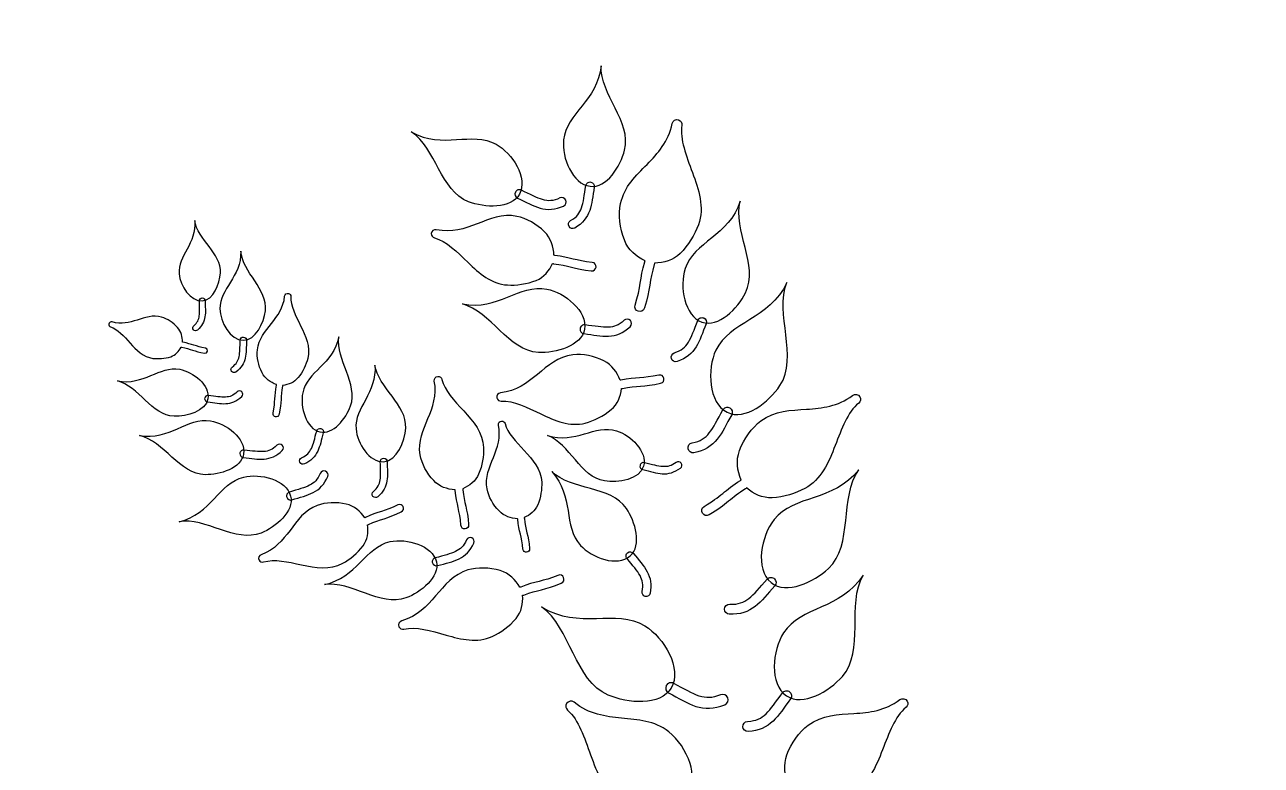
# Model space of a CAD drawing. Extents: x 5.1 to 86.3, y 5.1 to 86.3.
# Drawn here: x 14.24 to 26.7, y 58.36 to 65.82 of the extents above; entities that cross this region are included whole.
import ezdxf

# ---------------------------------------------------------------- set-up
doc = ezdxf.new("R2010")
doc.units = 0
doc.layers.add('View004', color=7, linetype='CONTINUOUS')

msp = doc.modelspace()

# ---------------------------------------------------------------- linework, layer by layer
at = {"layer": 'View004', "color": 1}
for p, q in [((20.827509, 64.865528), (20.827485, 64.865543)), ((19.942528, 64.238734), (19.942528, 64.238734)), ((19.182179, 64.136517), (19.182179, 64.136517)), ((19.223029, 64.117423), (19.223029, 64.117423)), ((19.934859, 64.195659), (19.934859, 64.195659)), ((18.333938, 63.71967), (18.333964, 63.719709)), ((16.894413, 63.116419), (16.8944, 63.116404)), ((16.025127, 63.070506), (16.025127, 63.070506)), ((16.025401, 63.041372), (16.025401, 63.041372)), ((21.063118, 62.826889), (21.063118, 62.826889)), ((21.080606, 62.869319), (21.080606, 62.869319)), ((15.084177, 62.807506), (15.084215, 62.807487)), ((19.834075, 62.761029), (19.834075, 62.761029)), ((19.878846, 62.755659), (19.878846, 62.755659)), ((16.439891, 62.644394), (16.439891, 62.644394)), ((16.441658, 62.67652), (16.441658, 62.67652)), ((18.401216, 62.279725), (18.401224, 62.279703)), ((16.049558, 62.058695), (16.049558, 62.058695)), ((16.082733, 62.055038), (16.082733, 62.055038)), ((18.995656, 62.062533), (18.995662, 62.062567)), ((21.343027, 61.963077), (21.343027, 61.963077)), ((22.65413, 62.073407), (22.654142, 62.073419)), ((19.042767, 61.830213), (19.04273, 61.830161)), ((21.317568, 61.918103), (21.317568, 61.918103)), ((17.212333, 61.71986), (17.212333, 61.71986)), ((17.222025, 61.753584), (17.222025, 61.753584)), ((16.404335, 61.503053), (16.404335, 61.503053)), ((16.442401, 61.499664), (16.442401, 61.499664)), ((17.854493, 61.455695), (17.854493, 61.455695)), ((17.854744, 61.420607), (17.854744, 61.420607)), ((20.438428, 61.383426), (20.438428, 61.383426)), ((20.473977, 61.375298), (20.473977, 61.375298)), ((16.876531, 61.061903), (16.876531, 61.061903)), ((16.915948, 61.074579), (16.915948, 61.074579)), ((20.313575, 60.502986), (20.313575, 60.502986)), ((20.339285, 60.470192), (20.339285, 60.470192)), ((16.597965, 60.42897), (16.597925, 60.42899)), ((18.345671, 60.400377), (18.345671, 60.400377)), ((18.38527, 60.412015), (18.38527, 60.412015)), ((21.793963, 60.240777), (21.793963, 60.240777)), ((21.758894, 60.202817), (21.758894, 60.202817)), ((18.008143, 59.757294), (18.008156, 59.757348)), ((20.703045, 59.163621), (20.703045, 59.163621)), ((20.752264, 59.138293), (20.752264, 59.138293)), ((21.946799, 59.101552), (21.946799, 59.101552)), ((19.698143, 58.981875), (19.698164, 58.981926)), ((21.915532, 59.060403), (21.915532, 59.060403)), ((23.131436, 59.007085), (23.131448, 59.007097))]:
    msp.add_line(p, q, dxfattribs=at)
at = {"layer": 'View004', "color": 3}
msp.add_open_spline([(7.701293, 45.701241), (7.701293, 59.277333), (14.944052, 71.82216), (26.701293, 78.610206)], degree=3, dxfattribs=at)
at = {"layer": 'View004', "color": 1}
for points in [[(20.046719, 65.410439), (20.01142, 65.057515), (19.695606, 64.935077), (19.667442, 64.663185)], [(20.283362, 64.560427), (20.354855, 64.845718), (20.035051, 65.122048), (20.046719, 65.410439)], [(20.509194, 64.416737), (20.62, 64.529292), (20.724905, 64.643673), (20.762993, 64.828752)], [(20.762993, 64.828752), (20.768921, 64.857996), (20.799321, 64.875294), (20.827509, 64.865528)], [(20.827485, 64.865543), (20.849798, 64.8577), (20.863463, 64.835143), (20.85999, 64.811728)], [(18.132956, 64.743907), (18.451312, 64.564258), (18.741869, 64.757752), (18.987705, 64.620168)], [(18.708864, 64.040159), (18.426029, 64.14918), (18.382908, 64.582632), (18.132956, 64.743907)], [(20.85999, 64.811728), (20.839044, 64.666919), (20.904298, 64.504542), (20.967342, 64.334773)], [(18.987705, 64.620168), (19.149171, 64.529805), (19.310424, 64.280514), (19.223029, 64.117423)], [(19.667442, 64.663185), (19.648941, 64.484607), (19.756649, 64.217422), (19.934859, 64.195659)], [(19.934859, 64.195659), (20.101782, 64.175275), (20.242486, 64.397307), (20.283362, 64.560427)], [(20.243188, 64.023223), (20.278953, 64.19409), (20.398387, 64.304181), (20.509194, 64.416737)], [(20.967342, 64.334773), (21.030384, 64.165004), (21.091111, 63.984863), (21.026371, 63.806856)], [(19.849094, 63.979512), (19.86837, 64.034001), (19.876931, 64.107392), (19.892535, 64.202541)], [(19.892535, 64.202541), (19.894234, 64.214033), (19.900498, 64.224354), (19.909908, 64.231167)], [(19.909908, 64.231167), (19.919319, 64.237979), (19.931079, 64.240708), (19.942528, 64.238734)], [(19.942528, 64.238734), (19.965905, 64.234569), (19.981519, 64.212291), (19.977457, 64.188895)], [(19.223029, 64.117423), (19.141169, 63.964661), (18.870579, 63.977824), (18.708864, 64.040159)], [(19.182179, 64.136517), (19.171819, 64.114345), (19.181329, 64.08797), (19.203455, 64.077512)], [(19.20791, 64.159516), (19.196586, 64.155628), (19.187309, 64.147336), (19.182179, 64.136517)], [(19.203455, 64.077512), (19.290356, 64.035451), (19.358907, 63.99589), (19.431682, 63.975521)], [(19.242342, 64.157172), (19.231649, 64.162559), (19.219234, 64.163404), (19.20791, 64.159516)], [(19.456063, 64.061454), (19.398709, 64.077538), (19.331782, 64.113868), (19.242342, 64.157172)], [(19.630899, 64.078075), (19.560735, 64.04573), (19.513411, 64.045355), (19.456063, 64.061454)], [(19.689891, 64.056197), (19.679642, 64.078529), (19.65323, 64.088323), (19.630899, 64.078075)], [(19.977457, 64.188895), (19.962285, 64.096456), (19.95538, 64.019971), (19.93089, 63.950855)], [(19.431682, 63.975521), (19.504425, 63.955092), (19.582243, 63.957667), (19.668013, 63.997205)], [(19.668013, 63.997205), (19.690345, 64.007454), (19.70014, 64.033866), (19.689891, 64.056197)], [(19.738247, 63.850086), (19.803101, 63.887685), (19.829833, 63.925022), (19.849094, 63.979512)], [(19.93089, 63.950855), (19.906465, 63.881732), (19.860954, 63.821431), (19.781675, 63.775468)], [(20.280557, 63.655036), (20.233733, 63.774039), (20.219552, 63.910396), (20.243188, 64.023223)], [(21.449293, 64.046812), (21.334229, 63.69302), (20.983209, 63.638137), (20.893571, 63.365793)], [(21.501806, 63.122808), (21.638844, 63.399199), (21.372872, 63.753872), (21.449293, 64.046812)], [(15.949322, 63.850154), (15.969592, 63.614838), (15.777948, 63.495895), (15.79293, 63.314489)], [(16.208658, 63.322929), (16.220387, 63.518429), (15.977127, 63.659977), (15.949322, 63.850154)], [(19.197979, 63.893018), (19.050965, 63.923145), (18.923331, 63.866517), (18.796696, 63.817535)], [(19.475686, 63.737813), (19.397793, 63.815389), (19.29506, 63.873137), (19.197979, 63.893018)], [(19.722652, 63.791063), (19.71066, 63.811668), (19.717642, 63.838094), (19.738247, 63.850086)], [(18.333964, 63.719709), (18.33252, 63.699425), (18.34566, 63.680949), (18.365314, 63.67569)], [(18.384987, 63.758004), (18.359884, 63.763324), (18.335861, 63.745236), (18.333938, 63.71967)], [(18.796696, 63.817535), (18.670063, 63.768553), (18.544003, 63.724851), (18.384987, 63.758004)], [(19.570658, 63.500466), (19.567466, 63.587266), (19.540638, 63.673123), (19.475686, 63.737813)], [(19.781675, 63.775468), (19.76107, 63.763476), (19.734644, 63.770458), (19.722652, 63.791063)], [(21.026371, 63.806856), (20.990788, 63.709012), (20.926166, 63.60052), (20.841947, 63.517979)], [(18.365314, 63.67569), (18.486708, 63.642767), (18.592527, 63.535839), (18.704932, 63.428131)], [(20.490052, 63.443975), (20.398867, 63.4875), (20.319603, 63.555803), (20.280557, 63.655036)], [(16.413497, 63.54111), (16.419121, 63.280342), (16.199473, 63.162875), (16.203097, 62.961893)], [(16.661847, 62.941665), (16.68866, 63.156281), (16.430631, 63.329552), (16.413497, 63.54111)], [(19.578182, 63.49973), (19.575674, 63.5002), (19.573166, 63.500444), (19.570658, 63.500466)], [(19.956152, 63.42851), (19.792583, 63.444546), (19.734224, 63.481201), (19.578182, 63.49973)], [(20.841947, 63.517979), (20.771928, 63.449351), (20.678625, 63.422149), (20.584324, 63.421595)], [(18.704932, 63.428131), (18.817337, 63.320424), (18.938717, 63.211003), (19.101257, 63.201294)], [(19.392131, 63.248148), (19.47018, 63.279954), (19.523503, 63.344271), (19.556142, 63.418477)], [(19.556142, 63.418477), (19.559866, 63.417109), (19.563757, 63.416121), (19.567732, 63.415665)], [(19.567732, 63.415665), (19.712751, 63.398496), (19.773672, 63.361165), (19.947548, 63.344103)], [(19.947548, 63.344103), (20.004959, 63.336959), (20.013836, 63.423931), (19.956152, 63.42851)], [(20.388768, 62.999202), (20.447235, 63.18123), (20.43506, 63.260472), (20.487392, 63.435615)], [(20.581968, 63.40793), (20.53329, 63.24518), (20.544987, 63.162894), (20.482855, 62.969387)], [(20.487392, 63.435615), (20.488041, 63.438503), (20.488912, 63.441239), (20.490052, 63.443975)], [(20.584324, 63.421595), (20.584033, 63.416959), (20.583336, 63.412361), (20.581968, 63.40793)], [(20.893571, 63.365793), (20.834693, 63.186918), (20.885351, 62.889028), (21.063118, 62.826889)], [(15.79293, 63.314489), (15.802767, 63.195342), (15.906094, 63.033715), (16.025401, 63.041372)], [(16.025401, 63.041372), (16.137152, 63.048545), (16.201952, 63.211149), (16.208658, 63.322929)], [(18.647575, 63.010045), (19.006131, 62.938901), (19.221653, 63.213517), (19.498175, 63.159664)], [(19.101257, 63.201294), (19.190598, 63.195974), (19.298255, 63.209889), (19.392131, 63.248148)], [(21.919222, 63.227443), (21.741306, 62.848147), (21.341408, 62.835771), (21.203261, 62.543942)], [(21.849044, 62.187598), (22.040721, 62.477338), (21.792974, 62.910757), (21.919222, 63.227443)], [(16.722895, 62.812567), (16.785451, 62.890793), (16.844162, 62.969785), (16.856117, 63.089013)], [(16.856117, 63.089013), (16.857941, 63.107846), (16.875999, 63.120743), (16.894413, 63.116419)], [(16.8944, 63.116404), (16.908984, 63.112908), (16.919077, 63.09957), (16.918416, 63.084575)], [(16.918416, 63.084575), (16.914616, 62.991866), (16.966395, 62.893697), (17.017238, 62.79072)], [(19.498175, 63.159664), (19.679795, 63.124296), (19.910887, 62.937895), (19.878846, 62.755659)], [(21.063118, 62.826889), (21.229627, 62.768687), (21.423454, 62.964777), (21.501806, 63.122808)], [(15.995834, 62.889371), (16.001753, 62.927401), (15.998337, 62.976485), (15.996856, 63.040675)], [(15.996856, 63.040675), (15.996556, 63.048405), (15.999387, 63.05593), (16.004708, 63.061545)], [(16.004708, 63.061545), (16.01003, 63.06716), (16.017391, 63.070391), (16.025127, 63.070506)], [(16.025127, 63.070506), (16.040938, 63.070653), (16.053895, 63.057992), (16.054112, 63.042181)], [(16.054112, 63.042181), (16.055542, 62.979818), (16.060423, 62.928912), (16.052888, 62.880668)], [(16.203097, 62.961893), (16.205476, 62.829889), (16.307866, 62.64443), (16.439891, 62.644394)], [(19.414591, 62.52156), (19.111851, 62.536717), (18.935412, 62.934975), (18.647575, 63.010045)], [(20.482855, 62.969387), (20.463969, 62.904787), (20.367005, 62.935514), (20.388768, 62.999202)], [(15.116691, 62.828702), (15.101677, 62.832958), (15.086377, 62.822926), (15.084177, 62.807506)], [(15.368837, 62.848181), (15.290043, 62.823587), (15.21181, 62.802163), (15.116691, 62.828702)], [(15.615303, 62.877752), (15.527343, 62.901966), (15.447632, 62.872736), (15.368837, 62.848181)], [(15.77749, 62.772387), (15.733372, 62.822592), (15.673389, 62.86177), (15.615303, 62.877752)], [(15.939193, 62.791044), (15.977018, 62.823621), (15.989925, 62.851342), (15.995834, 62.889371)], [(16.052888, 62.880668), (16.045397, 62.832427), (16.023023, 62.787369), (15.976786, 62.747546)], [(16.439891, 62.644394), (16.563555, 62.644361), (16.646517, 62.818955), (16.661847, 62.941665)], [(20.27858, 62.845765), (20.222041, 62.793111), (20.177205, 62.777962), (20.117699, 62.775331)], [(20.341454, 62.843422), (20.324739, 62.861431), (20.296589, 62.86248), (20.27858, 62.845765)], [(20.339111, 62.780548), (20.35712, 62.797263), (20.358169, 62.825413), (20.341454, 62.843422)], [(20.92691, 62.62455), (20.958845, 62.676082), (20.984023, 62.74938), (21.021282, 62.843402)], [(21.021282, 62.843402), (21.025593, 62.8548), (21.034319, 62.863977), (21.045486, 62.868855)], [(21.045486, 62.868855), (21.056652, 62.873734), (21.069315, 62.873901), (21.080606, 62.869319)], [(21.080606, 62.869319), (21.103633, 62.859825), (21.114654, 62.833504), (21.105262, 62.810436)], [(15.084215, 62.807487), (15.082528, 62.795244), (15.089748, 62.783502), (15.101456, 62.779519)], [(15.101456, 62.779519), (15.173763, 62.754645), (15.233633, 62.685507), (15.297466, 62.615631)], [(15.825515, 62.624576), (15.827111, 62.677358), (15.814282, 62.730522), (15.77749, 62.772387)], [(15.936241, 62.750499), (15.92586, 62.76251), (15.927182, 62.780663), (15.939193, 62.791044)], [(15.976786, 62.747546), (15.964774, 62.737165), (15.946621, 62.738487), (15.936241, 62.750499)], [(16.580767, 62.546996), (16.592182, 62.657109), (16.660341, 62.734343), (16.722895, 62.812567)], [(17.017238, 62.79072), (17.068074, 62.687744), (17.11813, 62.578074), (17.088898, 62.461567)], [(19.878846, 62.755659), (19.848834, 62.584965), (19.587687, 62.512893), (19.414591, 62.52156)], [(19.834075, 62.761029), (19.831163, 62.73673), (19.848441, 62.714648), (19.872727, 62.711629)], [(19.851328, 62.790918), (19.841786, 62.783685), (19.835566, 62.772909), (19.834075, 62.761029)], [(19.884767, 62.799453), (19.872926, 62.801228), (19.86087, 62.79815), (19.851328, 62.790918)], [(19.872727, 62.711629), (19.96842, 62.698838), (20.045902, 62.682685), (20.121397, 62.686082)], [(20.117699, 62.775331), (20.05819, 62.772683), (19.983262, 62.786274), (19.884767, 62.799453)], [(20.121397, 62.686082), (20.196881, 62.689414), (20.269996, 62.716182), (20.339111, 62.780548)], [(21.105262, 62.810436), (21.069051, 62.719094), (21.044878, 62.642254), (21.00433, 62.576898)], [(15.297466, 62.615631), (15.361299, 62.545756), (15.430508, 62.474478), (15.528712, 62.462021)], [(15.830075, 62.623826), (15.828555, 62.624212), (15.827111, 62.62446), (15.825515, 62.624576)], [(16.056472, 62.565359), (15.9579, 62.581691), (15.923981, 62.606285), (15.830075, 62.623826)], [(16.39651, 62.478983), (16.405735, 62.520473), (16.405456, 62.574808), (16.408383, 62.645653)], [(16.408383, 62.645653), (16.408602, 62.654193), (16.412256, 62.662285), (16.41852, 62.668095)], [(16.41852, 62.668095), (16.424783, 62.673905), (16.433125, 62.676943), (16.441658, 62.67652)], [(16.441658, 62.67652), (16.459094, 62.675559), (16.472473, 62.660685), (16.471589, 62.643246)], [(16.471589, 62.643246), (16.468736, 62.574417), (16.470498, 62.517971), (16.458768, 62.465339)], [(17.40237, 62.679603), (17.344925, 62.401006), (17.082841, 62.329545), (17.037812, 62.114995)], [(17.520602, 61.981913), (17.601307, 62.203557), (17.369131, 62.450523), (17.40237, 62.679603)], [(20.784382, 62.516689), (20.85925, 62.540724), (20.894991, 62.573012), (20.92691, 62.62455)], [(15.528712, 62.462021), (15.582687, 62.455181), (15.648558, 62.459285), (15.707048, 62.478688)], [(15.707048, 62.478688), (15.75568, 62.49483), (15.790621, 62.53169), (15.813418, 62.575383)], [(15.813418, 62.575383), (15.815622, 62.574395), (15.817978, 62.573635), (15.820334, 62.573255)], [(15.820334, 62.573255), (15.907608, 62.556984), (15.943055, 62.531873), (16.047839, 62.514507)], [(16.047839, 62.514507), (16.082373, 62.507819), (16.091273, 62.560252), (16.056472, 62.565359)], [(16.327106, 62.374645), (16.371103, 62.40786), (16.387297, 62.437492), (16.39651, 62.478983)], [(16.458768, 62.465339), (16.447087, 62.412708), (16.419228, 62.364641), (16.365444, 62.324038)], [(16.62835, 62.317186), (16.59105, 62.389196), (16.57322, 62.474285), (16.580767, 62.546996)], [(17.088898, 62.461567), (17.072832, 62.397529), (17.039149, 62.324878), (16.991406, 62.26732)], [(19.762219, 62.497262), (19.613155, 62.479934), (19.509614, 62.386247), (19.404634, 62.300139)], [(20.074524, 62.436629), (19.976286, 62.485976), (19.860651, 62.508715), (19.762219, 62.497262)], [(20.755207, 62.459688), (20.747522, 62.483485), (20.760585, 62.509005), (20.784382, 62.516689)], [(20.812208, 62.430512), (20.788411, 62.422828), (20.762891, 62.43589), (20.755207, 62.459688)], [(21.00433, 62.576898), (20.963848, 62.511519), (20.903728, 62.459894), (20.812208, 62.430512)], [(21.203261, 62.543942), (21.112524, 62.352271), (21.127589, 62.01233), (21.317568, 61.918103)], [(15.169611, 62.234585), (15.435498, 62.184472), (15.593067, 62.389256), (15.798115, 62.351359)], [(15.798115, 62.351359), (15.932791, 62.32647), (16.105155, 62.190146), (16.082733, 62.055038)], [(16.320972, 62.330172), (16.310385, 62.344147), (16.313131, 62.364058), (16.327106, 62.374645)], [(16.365444, 62.324038), (16.35147, 62.313451), (16.331558, 62.316197), (16.320972, 62.330172)], [(17.765326, 62.394889), (17.789095, 62.111426), (17.55796, 61.968698), (17.575507, 61.750177)], [(18.076222, 61.759206), (18.090883, 61.994629), (17.798294, 62.16577), (17.765326, 62.394889)], [(20.238923, 62.240857), (20.208751, 62.32231), (20.156442, 62.395481), (20.074524, 62.436629)], [(15.740778, 61.878478), (15.5166, 61.887548), (15.383184, 62.181064), (15.169611, 62.234585)], [(16.774263, 62.197714), (16.713904, 62.219222), (16.659452, 62.257139), (16.62835, 62.317186)], [(16.991406, 62.26732), (16.951719, 62.219463), (16.894635, 62.196222), (16.835187, 62.18972)], [(18.300812, 61.856057), (18.348715, 61.9715), (18.391751, 62.086531), (18.364797, 62.233608)], [(18.364797, 62.233608), (18.360465, 62.256826), (18.377641, 62.278524), (18.401216, 62.279725)], [(18.401224, 62.279703), (18.41992, 62.280539), (18.436632, 62.268075), (18.441032, 62.249866)], [(18.441032, 62.249866), (18.46862, 62.137416), (18.564657, 62.037646), (18.661265, 61.931799)], [(19.404634, 62.300139), (19.299655, 62.214031), (19.19357, 62.133117), (19.032159, 62.114905)], [(20.246295, 62.242529), (20.243787, 62.242198), (20.241355, 62.241617), (20.238923, 62.240857)], [(20.627587, 62.293016), (20.467202, 62.257121), (20.400308, 62.273705), (20.246295, 62.242529)], [(20.262642, 62.15941), (20.405762, 62.188426), (20.475299, 62.17201), (20.645796, 62.210147)], [(20.645796, 62.210147), (20.702576, 62.221289), (20.683811, 62.306694), (20.627587, 62.293016)], [(16.062115, 62.080939), (16.055105, 62.075518), (16.050577, 62.067498), (16.049558, 62.058695)], [(16.086805, 62.087494), (16.078028, 62.088724), (16.069126, 62.08636), (16.062115, 62.080939)], [(16.259379, 62.071293), (16.215352, 62.068911), (16.159798, 62.078438), (16.086805, 62.087494)], [(16.377954, 62.124566), (16.336481, 62.085193), (16.303403, 62.073663), (16.259379, 62.071293)], [(16.424507, 62.123277), (16.412007, 62.136488), (16.391165, 62.137065), (16.377954, 62.124566)], [(16.423219, 62.076725), (16.436429, 62.089224), (16.437006, 62.110067), (16.424507, 62.123277)], [(16.739371, 61.910528), (16.764375, 62.029162), (16.751531, 62.078352), (16.773123, 62.192242)], [(16.773123, 62.192242), (16.773344, 62.194066), (16.773727, 62.19589), (16.774263, 62.197714)], [(16.834584, 62.18095), (16.81449, 62.075114), (16.827212, 62.023972), (16.800665, 61.897859)], [(16.835187, 62.18972), (16.835304, 62.186832), (16.835178, 62.183868), (16.834584, 62.18095)], [(17.037812, 62.114995), (17.008235, 61.974079), (17.071981, 61.752009), (17.212333, 61.71986)], [(19.032159, 62.114905), (19.006661, 62.112093), (18.989485, 62.087423), (18.995656, 62.062533)], [(20.148208, 61.945364), (20.212405, 61.99997), (20.242954, 62.077732), (20.250763, 62.158422)], [(20.250763, 62.158422), (20.254715, 62.158313), (20.258743, 62.158535), (20.262642, 62.15941)], [(21.317568, 61.918103), (21.495516, 61.829844), (21.739452, 62.021934), (21.849044, 62.187598)], [(22.118077, 61.94936), (22.275671, 61.959894), (22.430066, 61.975717), (22.581474, 62.088767)], [(22.581474, 62.088767), (22.605345, 62.10668), (22.639545, 62.09943), (22.65413, 62.073407)], [(16.082733, 62.055038), (16.061731, 61.928487), (15.868956, 61.873291), (15.740778, 61.878478)], [(16.049558, 62.058695), (16.047575, 62.040689), (16.06052, 62.024468), (16.078516, 62.022407)], [(16.078516, 62.022407), (16.149434, 62.013618), (16.206896, 62.002212), (16.262749, 62.005262)], [(16.262749, 62.005262), (16.318595, 62.008263), (16.37252, 62.028595), (16.423219, 62.076725)], [(17.212333, 61.71986), (17.343795, 61.689747), (17.474459, 61.855185), (17.520602, 61.981913)], [(18.995662, 62.062567), (19.000602, 62.042853), (19.018888, 62.029401), (19.039203, 62.030549)], [(19.039203, 62.030549), (19.164805, 62.037237), (19.298743, 61.968723), (19.439181, 61.901543)], [(21.273121, 61.94239), (21.279528, 61.954525), (21.290559, 61.963563), (21.303717, 61.967457)], [(21.303717, 61.967457), (21.316876, 61.971351), (21.331048, 61.969772), (21.343027, 61.963077)], [(21.343027, 61.963077), (21.367434, 61.949257), (21.376079, 61.918308), (21.362367, 61.89384)], [(22.642696, 62.011601), (22.530852, 61.917267), (22.471773, 61.752543), (22.406133, 61.583761)], [(22.654142, 62.073419), (22.665618, 62.05274), (22.66083, 62.026801), (22.642696, 62.011601)], [(15.392762, 61.683248), (15.698349, 61.632273), (15.873806, 61.870495), (16.109452, 61.832042)], [(16.109452, 61.832042), (16.264224, 61.806788), (16.464821, 61.654872), (16.442401, 61.499664)], [(16.800665, 61.897859), (16.792966, 61.855876), (16.729795, 61.868933), (16.739371, 61.910528)], [(18.222387, 61.48846), (18.197946, 61.624423), (18.252909, 61.740615), (18.300812, 61.856057)], [(18.661265, 61.931799), (18.757874, 61.825951), (18.855858, 61.711805), (18.861163, 61.562009)], [(19.01182, 61.790032), (19.007868, 61.810028), (19.022437, 61.828929), (19.042767, 61.830213)], [(19.04273, 61.830161), (19.058857, 61.831073), (19.073411, 61.820494), (19.077393, 61.80483)], [(19.439181, 61.901543), (19.57962, 61.834367), (19.729119, 61.768365), (19.88655, 61.809945)], [(19.88655, 61.809945), (19.973084, 61.832798), (20.070992, 61.879683), (20.148208, 61.945364)], [(21.137146, 61.710995), (21.180017, 61.764126), (21.218374, 61.842521), (21.273121, 61.94239)], [(21.362367, 61.89384), (21.309164, 61.796821), (21.271437, 61.714328), (21.217013, 61.64695)], [(21.441215, 61.531843), (21.485257, 61.651902), (21.565235, 61.763251), (21.657846, 61.831891)], [(21.657846, 61.831891), (21.79808, 61.935859), (21.960484, 61.938824), (22.118077, 61.94936)], [(17.125981, 61.554557), (17.14588, 61.596423), (17.158799, 61.654256), (17.179142, 61.728861)], [(17.179142, 61.728861), (17.181451, 61.737888), (17.187304, 61.745601), (17.195376, 61.750255)], [(17.245752, 61.710929), (17.225978, 61.63845), (17.214123, 61.578011), (17.188852, 61.52491)], [(17.195376, 61.750255), (17.203448, 61.754908), (17.213056, 61.756109), (17.222025, 61.753584)], [(17.222025, 61.753584), (17.240327, 61.748322), (17.250933, 61.729255), (17.245752, 61.710929)], [(17.575507, 61.750177), (17.58703, 61.606652), (17.711033, 61.411711), (17.854744, 61.420607)], [(17.854744, 61.420607), (17.989353, 61.42894), (18.067841, 61.6246), (18.076222, 61.759206)], [(18.96055, 61.463566), (19.000686, 61.563684), (19.036616, 61.663397), (19.01182, 61.790032)], [(19.077393, 61.80483), (19.102375, 61.708083), (19.186288, 61.622993), (19.27076, 61.532663)], [(19.505409, 61.68466), (19.787714, 61.596932), (19.98441, 61.799443), (20.202213, 61.732602)], [(20.202213, 61.732602), (20.345266, 61.688703), (20.515253, 61.519129), (20.473977, 61.375298)], [(20.962837, 61.610344), (21.049849, 61.626761), (21.094291, 61.657856), (21.137146, 61.710995)], [(16.055185, 61.289319), (15.798332, 61.294311), (15.638543, 61.627114), (15.392762, 61.683248)], [(16.778692, 61.586357), (16.732161, 61.540286), (16.694571, 61.526292), (16.64423, 61.52252)], [(16.832015, 61.586002), (16.817388, 61.600825), (16.793515, 61.600984), (16.778692, 61.586357)], [(16.83166, 61.532679), (16.846483, 61.547305), (16.846642, 61.571179), (16.832015, 61.586002)], [(20.080691, 61.226538), (19.838511, 61.26449), (19.730506, 61.599792), (19.505409, 61.68466)], [(20.922286, 61.550716), (20.917018, 61.578379), (20.935173, 61.605076), (20.962837, 61.610344)], [(21.217013, 61.64695), (21.162658, 61.579538), (21.088279, 61.530234), (20.981913, 61.510165)], [(22.406133, 61.583761), (22.340492, 61.414978), (22.266229, 61.239984), (22.099594, 61.149923)], [(16.442401, 61.499664), (16.421402, 61.354286), (16.202044, 61.286464), (16.055185, 61.289319)], [(16.404335, 61.503053), (16.402499, 61.482393), (16.417707, 61.464135), (16.438359, 61.462207)], [(16.418176, 61.52882), (16.41028, 61.522445), (16.40529, 61.513155), (16.404335, 61.503053)], [(16.446282, 61.536917), (16.436205, 61.538114), (16.426072, 61.535194), (16.418176, 61.52882)], [(16.438359, 61.462207), (16.519755, 61.453851), (16.585811, 61.442176), (16.649677, 61.447011)], [(16.64423, 61.52252), (16.593887, 61.518734), (16.530061, 61.528306), (16.446282, 61.536917)], [(16.649677, 61.447011), (16.713535, 61.45179), (16.774779, 61.476361), (16.83166, 61.532679)], [(17.009481, 61.414725), (17.001625, 61.432157), (17.009387, 61.452657), (17.026819, 61.460513)], [(17.026819, 61.460513), (17.081673, 61.485124), (17.106096, 61.512689), (17.125981, 61.554557)], [(17.188852, 61.52491), (17.163632, 61.471797), (17.122324, 61.427472), (17.055269, 61.397387)], [(17.829877, 61.444959), (17.836301, 61.451707), (17.845176, 61.455578), (17.854493, 61.455695)], [(17.854493, 61.455695), (17.873536, 61.455829), (17.889106, 61.440545), (17.889324, 61.421502)], [(18.359014, 61.22943), (18.289368, 61.302846), (18.238515, 61.398675), (18.222387, 61.48846)], [(18.861163, 61.562009), (18.864051, 61.479673), (18.848851, 61.380911), (18.81155, 61.295376)], [(18.896718, 61.145538), (18.874207, 61.262608), (18.920422, 61.363448), (18.96055, 61.463566)], [(19.27076, 61.532663), (19.355232, 61.442334), (19.440977, 61.344858), (19.447119, 61.215651)], [(20.981913, 61.510165), (20.95425, 61.504897), (20.927554, 61.523052), (20.922286, 61.550716)], [(21.457624, 61.234915), (21.41837, 61.328019), (21.404492, 61.431729), (21.441215, 61.531843)], [(17.055269, 61.397387), (17.037838, 61.389531), (17.017337, 61.397293), (17.009481, 61.414725)], [(17.26833, 61.325091), (17.247481, 61.333713), (17.22359, 61.323801), (17.214968, 61.302952)], [(17.818718, 61.237622), (17.825951, 61.283408), (17.821971, 61.342533), (17.820362, 61.419845)], [(17.820362, 61.419845), (17.820022, 61.429156), (17.823452, 61.43821), (17.829877, 61.444959)], [(17.889324, 61.421502), (17.890877, 61.34639), (17.896615, 61.285067), (17.88741, 61.226985)], [(20.473977, 61.375298), (20.435315, 61.240576), (20.219161, 61.204838), (20.080691, 61.226538)], [(20.438428, 61.383426), (20.434018, 61.364132), (20.446034, 61.344904), (20.465309, 61.340409)], [(20.454847, 61.405996), (20.446557, 61.400991), (20.440638, 61.392854), (20.438428, 61.383426)], [(20.482465, 61.410015), (20.473093, 61.412449), (20.463136, 61.411), (20.454847, 61.405996)], [(20.465309, 61.340409), (20.541179, 61.321979), (20.602117, 61.302395), (20.663121, 61.298702)], [(20.667741, 61.370793), (20.619658, 61.373727), (20.560555, 61.391034), (20.482465, 61.410015)], [(20.663121, 61.298702), (20.72411, 61.294958), (20.785189, 61.310264), (20.84625, 61.356147)], [(20.803119, 61.413747), (20.753168, 61.376212), (20.715821, 61.367845), (20.667741, 61.370793)], [(20.853484, 61.406512), (20.841574, 61.422418), (20.819025, 61.425657), (20.803119, 61.413747)], [(20.84625, 61.356147), (20.862156, 61.368057), (20.865395, 61.390606), (20.853484, 61.406512)], [(22.644035, 61.339868), (22.384093, 61.01131), (21.991962, 61.090714), (21.790738, 60.838211)], [(22.337916, 60.343628), (22.590774, 60.581855), (22.448709, 61.060445), (22.644035, 61.339868)], [(15.791051, 60.815003), (16.117505, 60.893043), (16.192106, 61.204783), (16.443482, 61.265814)], [(16.443482, 61.265814), (16.608585, 61.305902), (16.872848, 61.238921), (16.915948, 61.074579)], [(17.214968, 61.302952), (17.187968, 61.237348), (17.15636, 61.207526), (17.107715, 61.182527)], [(17.145003, 61.109473), (17.206712, 61.141179), (17.257464, 61.191534), (17.290469, 61.271729)], [(17.290469, 61.271729), (17.299091, 61.292578), (17.289179, 61.316469), (17.26833, 61.325091)], [(17.750234, 61.119354), (17.795877, 61.158486), (17.811498, 61.191837), (17.818718, 61.237622)], [(17.88741, 61.226985), (17.878256, 61.168905), (17.851185, 61.114699), (17.79539, 61.066863)], [(18.575313, 61.136729), (18.495506, 61.141593), (18.417095, 61.168208), (18.359014, 61.22943)], [(18.81155, 61.295376), (18.780542, 61.224262), (18.720157, 61.176626), (18.651139, 61.148248)], [(19.447119, 61.215651), (19.450463, 61.144629), (19.438386, 61.059249), (19.40709, 60.985048)], [(20.301609, 60.949202), (20.14447, 61.181098), (19.745244, 61.129516), (19.54792, 61.320909)], [(19.54792, 61.320909), (19.776053, 61.071766), (19.662452, 60.769825), (19.83759, 60.577197)], [(21.086494, 60.969713), (21.251108, 61.066948), (21.294646, 61.134267), (21.4501, 61.230431)], [(21.4501, 61.230431), (21.452532, 61.232179), (21.45504, 61.233623), (21.457624, 61.234915)], [(16.879474, 61.093455), (16.874284, 61.083763), (16.873223, 61.072387), (16.876531, 61.061903)], [(16.904105, 61.113392), (16.893545, 61.110335), (16.884664, 61.103147), (16.879474, 61.093455)], [(17.107715, 61.182527), (17.059074, 61.157512), (16.991343, 61.140139), (16.904105, 61.113392)], [(16.927714, 61.035495), (17.012466, 61.061493), (17.083309, 61.077707), (17.145003, 61.109473)], [(17.746567, 61.07053), (17.734097, 61.085025), (17.735739, 61.106884), (17.750234, 61.119354)], [(18.575824, 61.129813), (18.575446, 61.132093), (18.575278, 61.134449), (18.575313, 61.136729)], [(18.632923, 60.780391), (18.621819, 60.931275), (18.58939, 60.985799), (18.575824, 61.129813)], [(18.651139, 61.148248), (18.652279, 61.144752), (18.653191, 61.14118), (18.653419, 61.137524)], [(18.653419, 61.137524), (18.665982, 61.003686), (18.698973, 60.946789), (18.710791, 60.786395)], [(19.017321, 60.923441), (18.956453, 60.986065), (18.911572, 61.068229), (18.896718, 61.145538)], [(21.502405, 61.146915), (21.35791, 61.057592), (21.311999, 60.98831), (21.137019, 60.884929)], [(21.51325, 61.155556), (21.509982, 61.152288), (21.50641, 61.149324), (21.502405, 61.146915)], [(21.769851, 61.056483), (21.671928, 61.051695), (21.58411, 61.093336), (21.51325, 61.155556)], [(22.099594, 61.149923), (22.008003, 61.100417), (21.887633, 61.062242), (21.769851, 61.056483)], [(16.915948, 61.074579), (16.956318, 60.920646), (16.766027, 60.760431), (16.618269, 60.70133)], [(16.876531, 61.061903), (16.883414, 61.040512), (16.906293, 61.028707), (16.927714, 61.035495)], [(17.185009, 60.979837), (17.056396, 60.932383), (16.984625, 60.826934), (16.909947, 60.727902)], [(17.47532, 60.993198), (17.377488, 61.015869), (17.269932, 61.011187), (17.185009, 60.979837)], [(17.663392, 60.854757), (17.619084, 60.920581), (17.5569, 60.97429), (17.47532, 60.993198)], [(17.997202, 60.984648), (17.862532, 60.918277), (17.799576, 60.918612), (17.669548, 60.857797)], [(17.79539, 61.066863), (17.780895, 61.054394), (17.759036, 61.056035), (17.746567, 61.07053)], [(18.031197, 60.914994), (18.079206, 60.937102), (18.044178, 61.008887), (17.997202, 60.984648)], [(19.40709, 60.985048), (19.381075, 60.923359), (19.329466, 60.881622), (19.270205, 60.856412)], [(21.137019, 60.884929), (21.079996, 60.849179), (21.027918, 60.936556), (21.086494, 60.969713)], [(16.618269, 60.70133), (16.359845, 60.597961), (16.059999, 60.862666), (15.791051, 60.815003)], [(17.669548, 60.857797), (17.66742, 60.856961), (17.665368, 60.855973), (17.663392, 60.854757)], [(17.701944, 60.787518), (17.822765, 60.84407), (17.888032, 60.84445), (18.031197, 60.914994)], [(19.20494, 60.845707), (19.136023, 60.849051), (19.06808, 60.87122), (19.017321, 60.923441)], [(19.205453, 60.839703), (19.205103, 60.841679), (19.204933, 60.843655), (19.20494, 60.845707)], [(19.258371, 60.538776), (19.247215, 60.668861), (19.218661, 60.715573), (19.205453, 60.839703)], [(19.270205, 60.856412), (19.271269, 60.853448), (19.272029, 60.850332), (19.272333, 60.847178)], [(19.272333, 60.847178), (19.284569, 60.731817), (19.313631, 60.683063), (19.325502, 60.54478)], [(20.339285, 60.470192), (20.459742, 60.57575), (20.391456, 60.816613), (20.301609, 60.949202)], [(21.790738, 60.838211), (21.658573, 60.67237), (21.595498, 60.337992), (21.758894, 60.202817)], [(16.909947, 60.727902), (16.835269, 60.628869), (16.758493, 60.53421), (16.619108, 60.483318)], [(17.646388, 60.57288), (17.691638, 60.63517), (17.702027, 60.710781), (17.6916, 60.784098)], [(17.6916, 60.784098), (17.695172, 60.784855), (17.698668, 60.785922), (17.701944, 60.787518)], [(18.710791, 60.786395), (18.716111, 60.7334), (18.635848, 60.727176), (18.632923, 60.780391)], [(17.257733, 60.181721), (17.585022, 60.251254), (17.667228, 60.560028), (17.919271, 60.614505)], [(17.919271, 60.614505), (18.084812, 60.650288), (18.346466, 60.576873), (18.38527, 60.412015)], [(18.689012, 60.63205), (18.660451, 60.567356), (18.628201, 60.538435), (18.579094, 60.514749)], [(18.614409, 60.441008), (18.676704, 60.471047), (18.72855, 60.519947), (18.763464, 60.599031)], [(18.742748, 60.652766), (18.722188, 60.661884), (18.69813, 60.652609), (18.689012, 60.63205)], [(18.763464, 60.599031), (18.772582, 60.61959), (18.763307, 60.643648), (18.742748, 60.652766)], [(16.619108, 60.483318), (16.597076, 60.47533), (16.587135, 60.449741), (16.597965, 60.42897)], [(17.443217, 60.396363), (17.515128, 60.435268), (17.591965, 60.497956), (17.646388, 60.57288)], [(18.579094, 60.514749), (18.529991, 60.491049), (18.462057, 60.475445), (18.374448, 60.450992)], [(19.325502, 60.54478), (19.33067, 60.499104), (19.261449, 60.492895), (19.258371, 60.538776)], [(19.83759, 60.577197), (19.952618, 60.450677), (20.210684, 60.357496), (20.339285, 60.470192)], [(20.307527, 60.444515), (20.300447, 60.453018), (20.297098, 60.464018), (20.298236, 60.475024)], [(20.298236, 60.475024), (20.299375, 60.48603), (20.304905, 60.496112), (20.313575, 60.502986)], [(20.313575, 60.502986), (20.331375, 60.516937), (20.357104, 60.513877), (20.371134, 60.496138)], [(20.371134, 60.496138), (20.427125, 60.426675), (20.477039, 60.37321), (20.510555, 60.31194)], [(16.597925, 60.42899), (16.606582, 60.412559), (16.62568, 60.404541), (16.643472, 60.409929)], [(16.643472, 60.409929), (16.75355, 60.442868), (16.887197, 60.410841), (17.026332, 60.381444)], [(17.026332, 60.381444), (17.165467, 60.352017), (17.312393, 60.325577), (17.443217, 60.396363)], [(18.38527, 60.412015), (18.421616, 60.257598), (18.227944, 60.102741), (18.079209, 60.047573)], [(18.349399, 60.431745), (18.343982, 60.422218), (18.342638, 60.410909), (18.345671, 60.400377)], [(18.345671, 60.400377), (18.351989, 60.378886), (18.374491, 60.366546), (18.396009, 60.37277)], [(18.374448, 60.450992), (18.363847, 60.448212), (18.354816, 60.441273), (18.349399, 60.431745)], [(18.396009, 60.37277), (18.481122, 60.396539), (18.552129, 60.410909), (18.614409, 60.441008)], [(19.02875, 60.322704), (18.921221, 60.355186), (18.800832, 60.357846), (18.703748, 60.329088)], [(20.438276, 60.272067), (20.411833, 60.320348), (20.365168, 60.373024), (20.307527, 60.444515)], [(21.758894, 60.202817), (21.911942, 60.076202), (22.193343, 60.207416), (22.337916, 60.343628)], [(18.079209, 60.047573), (17.819075, 59.951083), (17.526949, 60.222433), (17.257733, 60.181721)], [(18.703748, 60.329088), (18.556722, 60.285555), (18.468886, 60.173122), (18.378275, 60.068066)], [(19.228509, 60.154398), (19.183882, 60.231114), (19.118417, 60.295619), (19.02875, 60.322704)], [(19.610656, 60.274918), (19.455481, 60.210713), (19.385239, 60.215699), (19.235653, 60.157362)], [(19.643488, 60.194683), (19.698695, 60.215834), (19.66486, 60.298527), (19.610656, 60.274918)], [(20.459777, 60.111198), (20.474263, 60.181112), (20.46473, 60.223796), (20.438276, 60.272067)], [(20.510555, 60.31194), (20.544118, 60.250711), (20.558031, 60.180115), (20.540323, 60.094651)], [(21.535889, 60.042458), (21.589775, 60.084376), (21.645044, 60.151922), (21.721179, 60.236624)], [(21.721179, 60.236624), (21.730191, 60.246973), (21.742996, 60.253248), (21.756697, 60.25403)], [(21.756697, 60.25403), (21.770397, 60.254812), (21.783833, 60.250033), (21.793963, 60.240777)], [(21.793963, 60.240777), (21.814563, 60.221741), (21.815901, 60.189635), (21.796957, 60.168952)], [(22.687538, 60.277107), (22.460306, 59.925133), (22.062367, 59.966561), (21.886289, 59.695923)], [(22.47838, 59.2561), (22.707223, 59.517481), (22.519912, 59.980239), (22.687538, 60.277107)], [(19.235653, 60.157362), (19.233145, 60.156602), (19.230789, 60.155614), (19.228509, 60.154398)], [(19.266655, 60.076546), (19.405653, 60.130802), (19.478527, 60.126448), (19.643488, 60.194683)], [(20.491776, 60.062651), (20.469534, 60.067221), (20.455207, 60.088956), (20.459777, 60.111198)], [(20.540323, 60.094651), (20.535754, 60.072409), (20.514019, 60.058082), (20.491776, 60.062651)], [(21.796957, 60.168952), (21.722977, 60.08667), (21.667384, 60.014991), (21.598994, 59.961845)], [(18.378275, 60.068066), (18.287664, 59.96301), (18.195032, 59.862989), (18.035731, 59.816407)], [(19.188915, 59.841076), (19.243985, 59.90728), (19.26113, 59.990911), (19.254868, 60.073506)], [(19.254868, 60.073506), (19.258896, 60.07409), (19.262886, 60.075026), (19.266655, 60.076546)], [(21.290069, 59.935562), (21.291268, 59.963697), (21.315047, 59.985534), (21.343182, 59.984336)], [(21.598994, 59.961845), (21.530664, 59.90865), (21.44698, 59.877662), (21.338843, 59.882449)], [(21.343182, 59.984336), (21.431643, 59.980419), (21.482018, 60.000527), (21.535889, 60.042458)], [(18.949209, 59.658959), (19.032322, 59.697111), (19.122679, 59.761442), (19.188915, 59.841076)], [(20.117939, 59.067489), (19.77607, 59.214412), (19.743385, 59.748136), (19.444291, 59.957625)], [(19.444291, 59.957625), (19.826439, 59.722407), (20.191885, 59.946217), (20.487036, 59.765981)], [(21.338843, 59.882449), (21.310708, 59.883647), (21.288871, 59.907427), (21.290069, 59.935562)], [(18.035731, 59.816407), (18.010552, 59.809111), (17.997586, 59.781272), (18.008143, 59.757294)], [(18.008156, 59.757348), (18.016615, 59.738371), (18.03734, 59.728028), (18.057594, 59.73274)], [(18.057594, 59.73274), (18.182869, 59.761437), (18.329689, 59.715921), (18.482823, 59.672874)], [(20.487036, 59.765981), (20.680892, 59.647604), (20.867076, 59.334281), (20.752264, 59.138293)], [(18.482823, 59.672874), (18.635956, 59.629828), (18.798004, 59.589549), (18.949209, 59.658959)], [(21.886289, 59.695923), (21.770638, 59.51817), (21.739924, 59.179284), (21.915532, 59.060403)], [(21.915532, 59.060403), (22.080019, 58.949052), (22.347537, 59.10665), (22.47838, 59.2561)], [(20.752264, 59.138293), (20.644724, 58.954718), (20.313407, 58.983483), (20.117939, 59.067489)], [(20.703045, 59.163621), (20.689302, 59.136906), (20.699738, 59.104108), (20.726392, 59.090248)], [(20.735681, 59.190634), (20.721608, 59.186393), (20.709841, 59.176653), (20.703045, 59.163621)], [(20.726392, 59.090248), (20.831031, 59.034601), (20.913278, 58.982875), (21.001601, 58.954494)], [(20.777808, 59.186154), (20.764942, 59.19326), (20.749754, 59.194875), (20.735681, 59.190634)], [(21.035516, 59.058771), (20.965909, 59.081176), (20.885505, 59.128862), (20.777808, 59.186154)], [(21.708936, 58.879395), (21.758553, 58.926288), (21.807089, 58.998824), (21.874749, 59.090438)], [(21.874749, 59.090438), (21.882726, 59.101603), (21.894871, 59.109078), (21.908433, 59.11117)], [(21.908433, 59.11117), (21.921995, 59.113262), (21.935828, 59.109794), (21.946799, 59.101552)], [(21.946799, 59.101552), (21.96913, 59.08458), (21.973541, 59.05275), (21.956667, 59.030345)], [(19.698164, 58.981926), (19.685563, 58.96076), (19.689712, 58.933613), (19.708112, 58.917212)], [(19.774262, 58.995555), (19.74998, 59.014958), (19.714153, 59.008498), (19.698143, 58.981875)], [(20.252188, 58.835726), (20.088482, 58.851701), (19.928273, 58.873072), (19.774262, 58.995555)], [(21.001601, 58.954494), (21.089881, 58.926043), (21.185461, 58.925572), (21.292518, 58.970075)], [(21.250761, 59.071007), (21.163183, 59.034602), (21.105113, 59.036348), (21.035516, 59.058771)], [(21.322106, 59.04142), (21.310575, 59.069291), (21.278633, 59.082538), (21.250761, 59.071007)], [(21.292518, 58.970075), (21.32039, 58.981606), (21.333637, 59.013548), (21.322106, 59.04142)], [(21.956667, 59.030345), (21.890921, 58.941347), (21.842459, 58.864667), (21.779481, 58.805206)], [(22.595384, 58.883038), (22.752977, 58.893571), (22.907373, 58.909394), (23.05878, 59.022444)], [(23.05878, 59.022444), (23.082652, 59.040358), (23.116852, 59.033107), (23.131436, 59.007085)], [(23.131448, 59.007097), (23.142924, 58.98641), (23.138136, 58.960478), (23.120003, 58.945278)], [(19.708112, 58.917212), (19.821537, 58.815466), (19.8778, 58.642126), (19.940765, 58.464354)], [(21.522691, 58.803058), (21.61112, 58.807644), (21.659335, 58.832491), (21.708936, 58.879395)], [(22.135153, 58.765569), (22.275387, 58.869537), (22.43779, 58.872502), (22.595384, 58.883038)], [(23.120003, 58.945278), (23.008158, 58.850943), (22.94908, 58.68622), (22.88344, 58.517438)], [(20.727518, 58.698834), (20.58485, 58.811509), (20.415895, 58.819754), (20.252188, 58.835726)], [(21.474502, 58.749415), (21.472996, 58.777536), (21.494571, 58.801552), (21.522691, 58.803058)], [(21.528145, 58.701226), (21.500024, 58.69972), (21.476008, 58.721295), (21.474502, 58.749415)], [(21.779481, 58.805206), (21.716568, 58.745703), (21.636242, 58.706832), (21.528145, 58.701226)], [(21.918522, 58.465521), (21.962564, 58.58558), (22.042542, 58.696927), (22.135153, 58.765569)], [(20.943482, 58.379629), (20.901454, 58.505999), (20.821738, 58.624443), (20.727518, 58.698834)], [(19.940765, 58.464354), (20.003731, 58.286582), (20.075474, 58.102068), (20.246066, 58.00303)], [(21.93493, 58.168592), (21.895676, 58.261696), (21.881799, 58.365406), (21.918522, 58.465521)], [(22.88344, 58.517438), (22.817799, 58.348656), (22.743536, 58.17366), (22.576901, 58.0836)], [(20.916973, 58.071073), (20.960795, 58.16674), (20.978533, 58.274252), (20.943482, 58.379629)]]:
    msp.add_open_spline(points, degree=3, dxfattribs=at)

doc.saveas('drawing.dxf')
